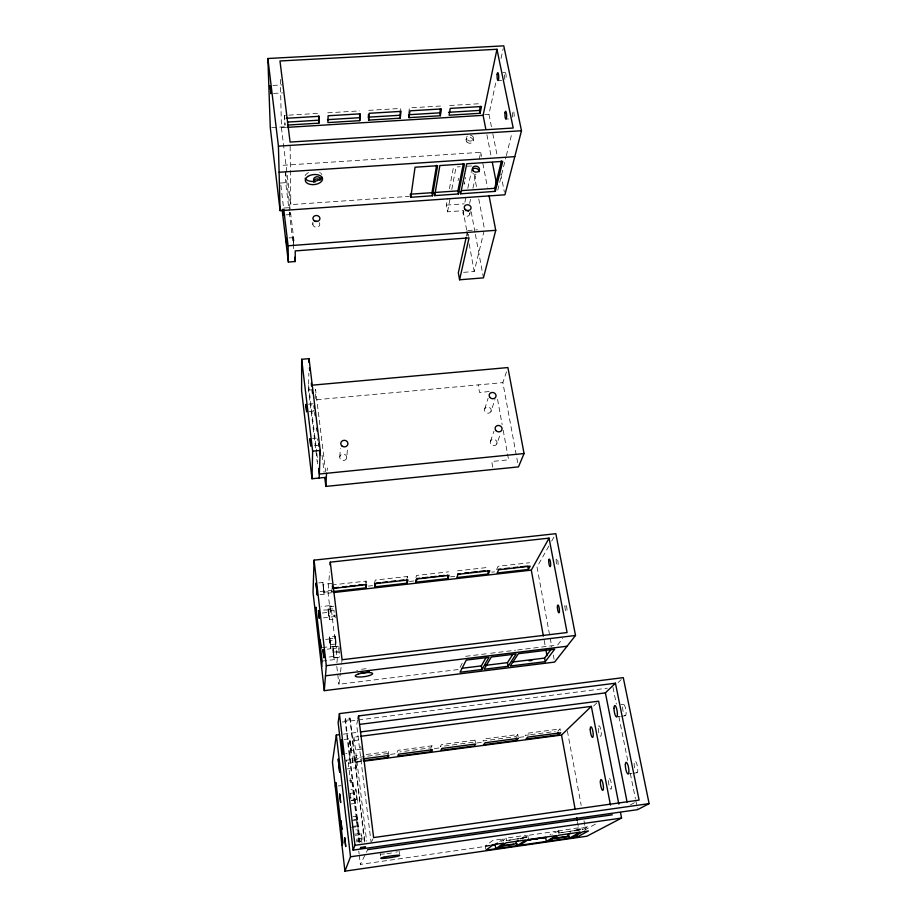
<?xml version="1.0" encoding="UTF-8"?>
<svg xmlns="http://www.w3.org/2000/svg" width="917" height="917" viewBox="0 0 917 917"><rect width="100%" height="100%" fill="white"/><g stroke="black" fill="none" stroke-linecap="round" stroke-linejoin="round"><path stroke-width="0.69" stroke-dasharray="4.58 3.44" d="M317.465 463.842L308.57 390.069L308.811 373.196M328.24 609.943L322.704 610.034M312.835 224.493L312.88 222.166M315.299 398.528L315.54 389.438L325.638 471.636M322.337 647.585L330.51 646.611L329.73 638.954L325.65 639.436M361.241 749.2L350.867 750.553L349.87 741.131L360.232 739.79M322.325 613.037L330.338 612.109L328.08 593.161L329.581 572.036M339.783 456.804L340.402 448.551M331.805 591.694L332.069 588.519M330.338 612.109L330.865 605.495L321.351 606.584M356.541 767.667L355.555 759.001L356.541 767.667L346.901 768.973M346.695 457.847A3.496 3.221 4.4 0 0 341.961 454.316A3.496 3.221 4.4 0 0 341.067 459.818A3.496 3.221 4.4 0 0 346.695 457.847L347.543 448.241M336.894 662.716L337.296 659.254L330.865 605.495M318.761 582.914L322.876 582.455L324.125 594.193L320.01 594.663M408.73 113.364L409.406 107.908L440.905 106.017L441.432 108.94M458.11 669.548L338.923 684.265L340.322 673.365M340.505 672.001L341.548 663.828M341.72 662.464L342.075 659.736M324.125 594.193L322.876 582.455M283.972 208.021L289.474 207.632L289.463 208.812M365.711 583.258L366.055 581.114L331.645 584.989M285.989 214.876L290.104 214.589L290.024 211.793M359.728 842.712L345.09 720.407L345.388 718.641L349.939 718.057L365.012 842.54M374.583 583.315L375.179 580.094L407.503 576.461L407.836 578.787M364.393 842.058L349.939 718.057M466.65 230.029L463.119 210.681L447.542 211.804L446.361 205.11L447.634 198.278M449.422 188.719L453.514 166.86M331.885 583.407L323.093 584.393L323.323 588.439L323.907 592.244L332.711 591.247M447.542 211.804L450.476 196.398M451.806 189.395L456.07 166.986L460.185 166.711M327.048 470.627L327.564 467.968M458.064 180.672L458.534 178.299M466.088 139.728L466.524 137.539M288.958 237.95L293.119 237.641L293.635 244.243M323.907 592.244L323.151 584.496M464.747 181.738L464.266 184.122A3.381 2.808 11.9 0 0 464.254 183.377M473.115 140.863L473.562 138.673M464.885 202.279L466.352 195.287M467.819 188.283L471.349 171.49M463.039 212.882L463.521 210.566M349.159 780.883L351.773 780.527L350.833 784.287L348.334 763.288L353.973 737.153L358.215 736.603M357.745 719.719L356.644 724.785L371.121 842.62M469.642 203.448L470.547 199.31M472.931 188.249L475.923 174.436M479.213 159.237L480.714 152.337L281.359 165.392M491.432 126.764L488.956 114.258L496.212 80.753M501.049 58.413L503.158 48.647M469.779 213.948L470.283 211.632M466.478 235.99L467.085 233.262M361.974 760.869L352.3 762.153L352.277 756.319L360.622 755.23M352.3 762.153L352.277 756.319M463.624 272.349L474.215 271.512L483.832 232.024M497.771 190.163L506.001 157.013M506.344 155.638L511.835 133.538M406.93 578.616L407.503 576.461M415.917 577.607L416.536 575.44L448.562 571.841M484.715 408.856L488.108 398.253M491.008 411.412A3.393 3.049 17.6 0 0 487.328 407.068A3.393 3.049 17.6 0 0 485.242 411.928A3.393 3.049 17.6 0 0 491.008 411.412L494.951 399.537M517.681 462.672L502.848 382.63L506.642 371.316M490.469 441.226L493.999 431.105M333.742 656.446L332.917 648.479L333.742 656.446L326.693 657.294M496.831 443.828A3.439 3.118 19.2 0 0 493.105 439.392A3.439 3.118 19.2 0 0 491.008 444.367A3.439 3.118 19.2 0 0 496.831 443.828L500.476 433.752M366.181 754.496L388.43 751.562L387.696 753.522L351.841 758.256M358.192 842.115L358.914 840.304L351.773 780.527M397.199 752.272L398.012 750.301L431.953 745.83L432.331 748.41M496.567 569.56L498.126 566.27L529.567 562.729M344.219 739.457L349.606 738.758L351.131 752.937L345.743 753.648M489.85 845.772L360.37 864.41L367.66 849.646M371.752 841.359L373.001 838.837M460.093 667.347L463.188 661.214M431.953 745.83L430.852 747.825L399.995 751.906M351.131 752.937L349.606 738.758M548.87 546.039L537.018 567.038L549.959 636.925M551.667 541.099L554.453 536.158M456.941 744.386L440.263 746.587L441.444 744.581L475.063 740.145L473.608 742.185L458.328 744.203M557.708 644.96L562.82 638.186M329.73 638.954L330.556 646.565M517.75 734.528L515.95 736.603L482.927 740.959L484.451 738.907L517.75 734.528L518.174 737.073M557.891 731.067L560.023 728.958L560.482 731.491M593.586 705.998L597.62 702.147M618.138 682.546L621.222 679.6M349.87 741.131L350.867 750.553M309.098 411.469L313.981 411.022L314.05 410.186M485.643 848.833L485.219 846.116L492.819 840.396L503.135 838.917L503.467 841.027M499.708 841.393L503.135 838.917M501.507 841.451L506.138 838.138L526.071 835.284L526.415 837.381L525.75 837.829M526.415 837.381L505.863 840.683L524.421 838.012M520.443 839.032L526.071 835.284M522.197 839.066L527.779 835.387L555.633 831.398L550.085 834.745M557.995 831.054L580.415 827.489L580.805 829.576L558.373 833.14L557.995 831.054L552.401 834.413M558.373 833.14L580.805 829.576M574.191 831.02L580.415 827.489M575.853 831.043L581.951 827.627L587.682 826.802L588.198 829.576M582.708 829.553L587.682 826.802M584.335 830.206L597.735 822.847M630.415 804.885L635.389 802.157M356.782 670.625L357.573 670.304M395.846 852.157L397.474 851.755M485.219 846.116L489.472 845.508M354.776 834.161L360.989 833.289L361.504 834.481L362.387 841.027L356.117 841.909M355.257 835.353L361.504 834.481M356.381 839.273L361.344 838.574L360.989 833.289M356.255 840.683L358.914 840.304M353.698 819.534L357.321 819.03L358.238 829.507L355.83 829.839M352.025 820.669L356.816 820.004L356.667 816.21L353.068 816.703M352.059 826.549L358.1 825.701M351.601 827.466L357.596 826.63L358.238 829.507M351.234 803.968L357.389 803.12L357.343 799.658L355.819 789.101L350.902 789.766M628.283 773.925L632.077 773.409M633.338 773.226L637.12 772.71M349.744 793.423L356.553 792.609M351.75 800.232L356.656 799.567L357.389 803.12M351.154 800.495L357.343 799.658M338.201 785.995L341.009 785.617M529.269 734.849L525.177 735.388L527.046 733.302L560.023 728.958M530.634 734.666L555.163 731.434M345.996 760.273L362.169 758.118M390.47 754.382L396.133 753.636M434.349 748.593L440.011 747.848M476.817 742.976L482.48 742.231M519.274 737.371L524.937 736.626M352.747 760.25L362.49 758.955M348.334 763.288L362.444 761.408M616.522 716.922L620.247 716.429M621.485 716.269L625.211 715.787M343.417 734.139L359.017 732.121M621.061 704.703L623.537 704.382M345.09 720.407L349.606 719.834M342.373 722.034L607.329 688.174M465.664 656.308L488.383 653.534M490.641 653.259L515.48 650.222M517.727 649.947L553.96 645.522M333.731 657.844L340.012 657.397L333.731 657.844L332.584 646.84L338.476 646.141L339.622 657.134M322.096 661.088L337.296 659.254M335.633 637.934L335.129 636.111L329.421 636.788L329.914 638.61L335.633 637.934L336.539 648.113L327.277 649.156M329.914 638.61L330.819 648.789L329.639 640.937L335.324 640.261L335.129 636.111M330.613 644.64L336.344 643.952M330.338 646.921L336.035 646.244L336.539 648.113M332.584 646.84L337.662 646.485M332.986 652.228L338.866 651.517M334.075 658.108L333.685 652.698L339.622 651.987M333.811 606.24L327.977 606.905L328.538 609.346L333.226 608.808M329.398 619.732L329.249 615.777L335.129 615.101L335.255 619.044L329.398 619.732L328.848 617.256L328.137 610.871L333.948 610.195L334.659 616.579L323.529 617.875M328.08 593.161L332.344 592.68M457.514 570.832L489.254 567.268M320.125 591.545L331.461 590.261M368.313 586.101L372.566 585.619M409.429 581.458L413.682 580.977M450.545 576.804L454.798 576.335M491.65 572.162L494.481 571.841M314.451 445.754L318.153 445.398M312.548 438.532L316.25 438.177M316.686 399.697L502.848 382.63M308.433 404.191L313.316 403.744M489.139 391.559L479.511 392.453L478.181 384.888M308.57 390.069L312.754 389.691M467.693 230.545L477.493 229.812M280.373 79.435L281.427 127.704L290.827 204.629L409.28 196.353M446.361 205.11L464.162 203.838M467.04 166.252L472.53 165.885M280.327 183.033L285.714 182.666L289.142 210.83M271.707 127.566L286.001 126.695M484.669 114.522L488.956 114.258M281.427 127.704L287.101 127.36M506.046 119.084L508.545 118.935M284.511 115.404L285.004 125.228L284.511 115.404L318.657 113.353L319.059 116.321M327.701 112.814L359.773 110.888M368.749 110.349L400.523 108.447L401.016 111.381M449.708 105.489L480.921 103.621M272.899 85.43L281.966 84.914M502.768 72.409L505.233 72.271M273.541 93.419L282.585 92.904M497.954 80.513L501.645 80.306M319.666 172.396L320.4 172.923M289.474 207.632L289.669 208.491M290.104 214.589L289.726 212.217M293.119 237.641L293.807 244.105M328.275 609.392L329.1 617.233L328.607 614.367M313.981 411.022L313.82 410.369M361.138 748.925L360.69 746.472M356.667 816.21L357.321 819.03M612.992 687.452L616.35 704.118M618.872 716.613L627.824 761.053M630.334 773.547L635.378 798.547M635.653 799.933L637.338 808.267M492.807 133.699L497.22 155.924M500.797 173.966L504.373 192.02M486.904 134.73L490.973 155.523M480.714 152.337L481.517 156.509M482.858 163.478L487.42 187.148M474.089 174.161L476.691 187.939M478.777 198.966L484.497 229.296M471.2 211.873L475.109 232.941M475.373 234.339L483.179 276.476M550.223 638.324L551.782 646.714M553.329 655.093L554.109 659.289M567.394 731.021L581.172 805.355M584.026 820.784L585.585 829.197M581.951 827.627L582.329 829.702M544.148 640.272L545.179 645.877M577.412 821.701L579.212 831.49M468.358 234.202L468.805 236.643M466.902 231.416L467.659 235.566M469.172 243.865L474.215 271.512M497.553 399.365L502.172 424.663M503.204 430.291L508.591 459.807L491.73 461.503L492.91 468.128M558.762 830.596L559.129 832.693M527.779 835.387L528.479 839.582M506.138 838.138L506.471 840.247M475.063 740.145L475.464 742.713M346.213 760.239L346.42 761.649M338.854 646.347L339.233 649.167M361.344 838.574L361.871 842.482M332.928 647.058L333.685 652.698M366.055 581.114L366.364 583.464M388.43 751.562L388.774 754.164M399.067 851.114L399.503 854.392M380.246 853.807L380.521 855.997M322.039 455.187L324.125 472.232M285.68 172.625L294.368 243.922M353.973 737.153L366.628 841.21M289.302 212.24L293.921 250.261M308.628 385.495L316.606 451.531M316.778 452.941L317.798 461.366M345.388 718.641L360.14 841.795M280.866 185.268L283.559 207.781M356.816 820.004L357.596 826.63M335.324 640.261L336.035 646.244M336.803 666.395L338.923 684.265M358.776 851.045L359.097 853.716M359.258 855.057L360.37 864.41M356.656 799.567L355.819 789.101M350.363 793.457L350.993 799.085M328.538 609.346L329.249 615.777M350.718 797.481L350.833 798.558M328.492 613.358L327.977 606.905M317.5 440.366L317.42 438.842M329.421 636.788L329.639 640.937M285.508 171.227L285.714 182.666M290.127 146.33L290.402 169.083M290.414 170.505L290.827 204.629M512.672 117.124A3.955 0.86 87.7 0 1 512.729 111.209A3.955 0.86 87.7 0 1 514.047 113.513A3.955 0.86 87.7 0 1 513.531 118.625M504.9 79.378A3.932 0.837 88 0 1 504.659 73.142A3.932 0.837 88 0 1 505.989 74.575A3.932 0.837 88 0 1 505.542 80.066M470.432 135.223A3.565 2.911 11.9 0 1 473.436 139.166A3.565 2.911 11.9 0 1 468.461 140.633A3.565 2.911 11.9 0 1 467.189 136.174M305.189 175.651A8.643 5.044 -6.3 0 1 306.06 174.356L307.447 173.21A8.643 5.044 -6.3 0 1 309.247 172.281M321.007 173.37A8.643 5.044 -6.3 0 1 321.844 174.539M465.469 177.44A3.404 2.82 11.9 0 1 465.263 178.884M469.756 213.191A3.416 2.866 12.4 0 1 467.487 216.217A3.416 2.866 12.4 0 1 463.429 214.612A3.416 2.866 12.4 0 1 464.289 211.025M476.015 174.276A3.599 2.98 12.5 0 1 475.086 174.23M473.355 173.542A3.599 2.98 12.5 0 1 472.679 172.958M319.127 222.59A3.485 2.957 4.4 0 1 318.589 226.545A3.485 2.957 4.4 0 1 313.878 226.339A3.485 2.957 4.4 0 1 313.603 222.338M361.585 669.307A8.769 1.926 -8 0 1 366.101 668.757M391.49 852.993A9.537 0.825 -8.5 0 1 386.653 853.693M384.452 853.922A9.537 0.825 -8.5 0 1 382.595 854.059L381.22 854.082A9.537 0.825 -8.5 0 1 380.417 854.002M623.113 711.489A5.766 1.502 80.9 0 1 623.824 704.474A5.766 1.502 80.9 0 1 626.116 713.415A5.766 1.502 80.9 0 1 623.468 712.864M634.553 767.827A5.938 1.536 80.2 0 1 635.481 761.305A5.938 1.536 80.2 0 1 637.751 770.773A5.938 1.536 80.2 0 1 634.908 769.283M466.845 141.94A3.553 2.911 11.9 0 0 472.897 141.585A3.553 2.911 11.9 0 0 469.068 137.367A3.553 2.911 11.9 0 0 466.845 141.94M564.929 606.16A3.92 0.906 82.5 0 0 566.465 611.937A3.92 0.906 82.5 0 0 566.511 606.068A3.92 0.906 82.5 0 0 564.929 606.16M556.172 559.427A3.851 0.883 83 0 0 557.376 565.72A3.851 0.883 83 0 0 557.845 560.826A3.851 0.883 83 0 0 556.172 559.427M608.498 780.573A5.491 1.307 80.4 0 0 610.768 789.205A5.491 1.307 80.4 0 0 610.951 781.72A5.491 1.307 80.4 0 0 608.498 780.573M598.262 728.258A5.353 1.284 81 0 0 600.532 736.328A5.353 1.284 81 0 0 600.555 728.534A5.353 1.284 81 0 0 598.262 728.258"/><path stroke-width="1.38" d="M319.173 478.021L320.205 450.43L309.018 358.65L301.67 359.292L301.59 390.699L311.998 478.743L326.337 477.31M308.96 362.387L309.018 358.65M287.823 125.056L318.91 123.153L318.6 116.092M318.91 123.153L319.059 116.321L286.31 118.293M311.998 478.743L312.64 451.164L301.67 359.292M314.084 560.149L313.029 592.348L324.274 690.661L554.625 662.085L575.509 635.47L555.851 533.694L314.084 560.149L326.314 665.696L324.274 690.661M315.643 613.805L315.918 607.214L322.096 661.088L321.707 666.842M311.482 385.243L507.903 367.557L524.065 453.548L518.46 466.891L325.867 486.423L326.544 473.298M359.751 120.654L360.221 113.834L328.114 115.771L327.896 122.603L359.751 120.654L359.59 113.616M330.086 564.987L330.28 562.167L549.065 538.13L567.084 632.547L342.075 659.736L330.28 562.167M368.657 120.116L369.196 113.295L401.016 111.381L400.225 118.19L368.657 120.116L368.428 114.453M400.225 118.19L400.213 111.175M409.051 117.651L409.91 110.842L441.432 108.94L440.343 115.737L409.051 117.651L408.558 114.728L439.816 112.837L440.469 108.745M410.793 197.281L415.057 167.215L437.615 165.713L432.526 195.768L410.793 197.281L410.289 194.198L431.999 192.685L436.595 165.289M339.164 734.689L336.333 735.056L332.447 762.05L344.93 871.15L586.891 836.212L621.566 818.056L620.477 812.496M339.416 713.621L338.132 722.573L353.102 850.105L637.613 809.654L649.121 803.624L623.273 677.629L339.416 713.621L354.971 845.302L353.102 850.105M333.18 591.545L365.986 587.831L366.513 584.633L333.444 588.37M434.704 195.608L439.862 165.564L464.529 163.914L458.477 193.945L434.704 195.608L434.165 192.536M335.393 786.373L336.046 782.637L342.924 842.563L342.121 845.245M375.042 586.8L375.649 583.602L408.008 579.957L407.148 583.166L375.042 586.8L374.583 583.315M458.477 193.945L457.915 190.874L463.394 163.501M460.632 193.796L466.764 163.765L502.745 161.369L495.329 191.366L460.632 193.796L460.254 191.745M480.095 113.307L481.494 106.521L450.247 108.401L449.089 115.198L480.095 113.307L479.534 110.418L480.37 106.338M485.815 129.194L483.099 115.336L496.968 49.277L279.972 60.98L290.081 142.066L513.199 128.013L496.968 49.277M358.02 718.447L358.558 715.913L615.445 683.211L639.103 800.105L373.62 837.576L358.558 715.913M466.18 237.354L458.328 272.762L459.577 279.777L483.431 277.874L495.742 230.316L489.025 195.504M459.577 279.777L469.034 237.87L295.217 250.914L295.285 261.517L288.362 262.056L282.161 209.901M495.329 191.366L494.733 188.306L501.45 160.968M521.498 130.741L504.923 194.794L280.086 210.646L270.286 127.658L267.879 58.505L503.765 45.85L521.498 130.741L278.424 146.135L267.879 58.505M416.123 582.157L417.052 578.936L449.112 575.314L447.932 578.558L416.123 582.157L415.779 579.842M363.35 760.686L388.2 757.396L388.946 755.459L363.889 758.772M344.93 871.15L350.512 856.787L336.333 735.056M488.348 573.985L489.838 570.718L458.076 574.306L456.826 577.55L488.348 573.985L487.764 570.546M528.398 569.446L530.198 566.167L498.722 569.721L497.163 572.987L528.398 569.446L527.779 566.041M543.38 636.066L531.298 570.133L549.065 538.13M431.414 751.676L432.515 749.705L398.528 754.198L397.714 756.135L431.414 751.676L431.047 749.109M481.952 669.525L489.002 657.306L466.272 660.091L460.047 672.23L481.952 669.525L481.356 665.88L486.274 657.237M508.098 666.281L516.133 653.981L491.271 657.031L484.13 669.25L508.098 666.281L507.468 662.647L512.569 654.738M512.443 662.04L544.572 658.074L551.392 648.949M545.225 661.684L554.647 649.259L518.38 653.706L510.265 666.017L545.225 661.684L544.572 658.074M516.592 740.397L518.392 738.357L485.07 742.759L483.534 744.776L516.592 740.397L516.168 737.864M558.579 734.838L560.723 732.763L527.711 737.119L525.831 739.182L558.579 734.838L558.121 732.328M363.866 761.225L561.525 735.044L591.339 706.377L610.47 805.08M359.475 724.419L605.392 692.874L615.445 683.211M490.893 845.302L495.146 844.695L497.427 843.044M495.788 848.752L503.811 843.136L493.484 844.614L485.85 850.185L495.788 848.752L495.146 844.695M518.197 840.522L515.95 842.024L517.222 845.657L498.091 848.42L506.207 842.792L526.106 839.926L517.222 845.657M546.349 841.451L556.378 835.57L528.479 839.582L519.515 845.325L546.349 841.451L545.649 837.427L527.309 840.064M570.443 833.129L567.955 834.539L568.311 836.533L554.487 838.528M568.311 836.533L569.067 836.121L569.434 838.127L548.618 841.118L558.74 835.238L580.358 832.12L569.434 838.127M577.217 836.992L588.45 830.962L582.719 831.788L571.692 837.794L577.217 836.992L576.736 834.332M528.181 840.259L530.909 839.869M534.989 839.284L537.706 838.895M541.787 838.31L544.503 837.909M500.499 845.99L516.89 843.629M551.048 838.711L569.067 836.121M502.654 846.001L513.554 844.431M367.66 849.646L612.35 814.812M350.512 856.787L621.566 818.056M354.971 845.302L649.121 803.624M360.438 731.938L598.629 701.184L618.837 804.14M361.034 736.236L591.339 706.377M462.202 668.241L481.356 665.88M484.944 665.433L507.468 662.647M529.052 660.779L531.883 660.435M325.489 675.818L567.061 646.244M326.314 665.696L575.509 635.47M333.765 592.52L531.298 570.133M334.235 587.866L338.499 587.384M342.775 586.903L347.039 586.422M349.881 586.101L355.578 585.459M358.421 585.138L362.685 584.656M375.97 583.155L380.154 582.685M382.939 582.375L387.123 581.905M391.307 581.424L395.491 580.954M399.674 580.484L403.858 580.014M416.994 578.535L419.757 578.226M422.519 577.905L428.056 577.286M430.818 576.976L436.343 576.346M439.105 576.036L444.63 575.418M457.652 573.95L460.38 573.641M464.495 573.171L468.598 572.712M471.338 572.403L476.817 571.784M479.557 571.474L485.036 570.855M497.988 569.4L500.831 569.079M505.084 568.597L509.336 568.116M513.589 567.634L517.853 567.153M520.684 566.844L526.358 566.202M524.065 453.548L319.322 474.02L318.646 468.392M312.64 451.164L320.205 450.43M288.362 262.056L288.098 245.779L495.742 230.316M435.564 192.432L457.915 190.874M461.457 190.633L494.733 188.306M279.1 172.27L514.792 156.658M287.101 127.36L483.099 115.336M287.457 122.087L318.508 120.207M327.484 119.657L359.315 117.72M368.21 117.181L399.743 115.267M448.551 112.298L479.534 110.418M605.392 692.874L627.102 802.054M492.337 162.447L496.682 184.626M545.947 650.084L546.979 655.701M561.525 735.044L575.108 809.126M576.644 817.506L577.16 820.302M439.816 112.837L440.343 115.737M431.999 192.685L432.526 195.768M447.393 575.108L447.932 578.558M406.655 579.693L407.148 583.166M365.528 584.335L365.986 587.831M387.868 754.817L388.2 757.396M324.824 477.906L325.867 486.423M309.453 367.843L309.797 370.651M311.333 383.272L311.677 386.08M312.181 390.287L312.525 393.095M314.061 405.715L314.405 408.523M314.921 412.73L315.265 415.539M316.801 428.159L317.144 430.967M318.68 443.587L319.013 446.396M319.529 450.602L320.044 454.809M294.77 257.299L295.285 261.517M283.731 209.191L288.098 245.779M332.39 586.192L332.607 588.221M282.872 209.661L283.238 215.071L282.596 209.294M278.424 146.135L280.086 210.646M314.921 182.151A3.691 3.072 4.8 0 1 315.494 177.073A3.691 3.072 4.8 0 1 320.916 179.594M321.764 177.153A8.643 5.044 -6.3 0 1 320.881 178.425L319.494 179.56A8.643 5.044 -6.3 0 1 307.378 180.374L306.026 179.434A8.643 5.044 -6.3 0 1 305.178 178.265M465.905 210.532A3.416 2.866 12.4 0 1 468.415 211.219M471.923 170.7A3.599 2.98 12.5 0 1 475.854 168.315A3.599 2.98 12.5 0 1 479.018 171.834M313.545 182.185A3.679 3.072 4.8 0 1 315.884 179.067A3.679 3.072 4.8 0 1 320.171 180.236M315.058 221.478A3.485 2.957 4.4 0 1 316.858 221.364M369.276 671.634A8.769 1.926 -8 0 1 360.839 673.17M323.013 649.775L323.873 657.638L323.013 649.775M286.15 238.305L286.826 245.16L286.15 238.305M338.235 759.184L339.691 772.171L338.235 759.184M341.456 739.985L343.05 754.003L341.456 739.985M320.171 640.123L320.973 647.746L320.171 640.123M339.68 794.122L340.654 802.57L339.726 794.122M270.263 85.602L270.962 93.568L270.263 85.602M305.946 404.454L306.656 411.699L305.946 404.454M344.723 837.829L345.72 846.483L344.723 837.829M310.038 438.785L310.76 446.109L310.084 438.773M316.021 583.223L317.271 594.973L316.021 583.223M340.941 820.91L341.869 829.255L340.941 820.91M318.531 610.516L319.345 618.367L318.531 610.516M360.817 847.457L360.404 848.408L365.081 847.744L365.528 846.792L360.817 847.457M442.017 748.444L440.825 750.427L474.204 746.014L475.659 743.996L442.017 748.444M307.86 176.431L306.484 177.577A8.643 5.021 -6.3 0 0 306.438 182.621L307.791 183.572A8.643 5.021 -6.3 0 0 319.918 182.747L321.305 181.623A8.643 5.021 -6.3 0 0 321.443 176.568L320.102 175.605A8.643 5.021 -6.3 0 0 307.86 176.431M358.054 674.144L356.598 674.729A8.769 1.914 -8 0 0 356.243 676.7L357.538 676.941A8.769 1.914 -8 0 0 369.769 675.439L371.236 674.855A8.769 1.914 -8 0 0 371.683 672.872L370.388 672.631A8.769 1.914 -8 0 0 358.054 674.144M383.971 857.166L382.343 857.567A9.548 0.791 -8.5 0 0 381.77 858.461L383.146 858.427A9.548 0.791 -8.5 0 0 396.419 856.524L398.047 856.123A9.548 0.791 -8.5 0 0 398.723 855.217L397.359 855.252A9.548 0.791 -8.5 0 0 383.971 857.166M473.138 170.826A3.611 2.98 12.5 0 0 479.27 170.447A3.611 2.98 12.5 0 0 475.384 166.126A3.611 2.98 12.5 0 0 473.138 170.826M505.026 112.757A3.955 0.848 87.6 0 0 505.829 119.084A3.955 0.848 87.6 0 0 506.505 113.651A3.955 0.848 87.6 0 0 505.026 112.757M497.163 74.3A3.932 0.814 87.9 0 0 497.954 80.513A3.932 0.814 87.9 0 0 498.596 74.988A3.932 0.814 87.9 0 0 497.163 74.3M464.988 209.282A3.439 2.889 12.4 0 0 470.834 208.893A3.439 2.889 12.4 0 0 467.131 204.732A3.439 2.889 12.4 0 0 464.988 209.282M314.222 220.722A3.508 2.969 4.5 0 0 319.895 219.003A3.508 2.969 4.5 0 0 315.173 215.667A3.508 2.969 4.5 0 0 314.222 220.722M489.919 397.416A3.485 3.106 17.4 0 0 495.822 396.901A3.485 3.106 17.4 0 0 492.051 392.465A3.485 3.106 17.4 0 0 489.919 397.416M495.891 430.52A3.519 3.175 19.1 0 0 501.851 429.981A3.519 3.175 19.1 0 0 498.023 425.454A3.519 3.175 19.1 0 0 495.891 430.52M342.121 446.132A3.588 3.29 4.6 0 0 347.898 444.126A3.588 3.29 4.6 0 0 343.05 440.515A3.588 3.29 4.6 0 0 342.121 446.132M548.756 560.264A3.851 0.871 83 0 0 549.936 566.568A3.851 0.871 83 0 0 550.383 561.663A3.851 0.871 83 0 0 548.756 560.264M557.41 607.043A3.92 0.883 82.5 0 0 558.923 612.831A3.92 0.883 82.5 0 0 558.957 606.962A3.92 0.883 82.5 0 0 557.41 607.043M613.989 708.279A5.777 1.467 81 0 0 616.522 716.922A5.777 1.467 81 0 0 616.579 708.44A5.777 1.467 81 0 0 613.989 708.279M625.348 764.663A5.938 1.502 80.3 0 0 627.893 773.959A5.938 1.502 80.3 0 0 628.145 765.787A5.938 1.502 80.3 0 0 625.348 764.663M600.36 781.697A5.491 1.272 80.5 0 0 602.607 790.351A5.491 1.272 80.5 0 0 602.767 782.854A5.491 1.272 80.5 0 0 600.36 781.697M590.25 729.324A5.353 1.249 81.1 0 0 592.485 737.394A5.353 1.249 81.1 0 0 592.485 729.6A5.353 1.249 81.1 0 0 590.25 729.324"/></g></svg>
